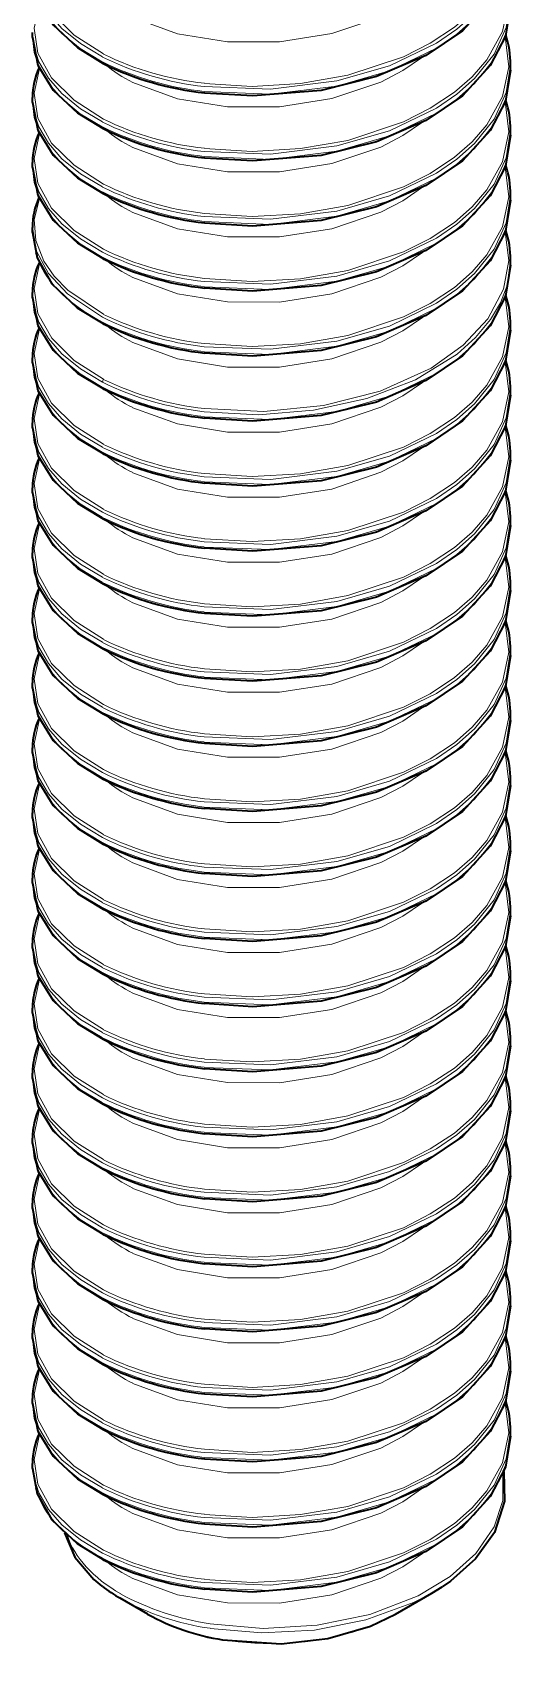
# Model space of a CAD drawing. Extents: x 327 to 941, y 153 to 765.
# Drawn here: x 815.49 to 818.49, y 721.54 to 731.71 of the extents above; entities that cross this region are included whole.
import ezdxf

# ---------------------------------------------------------------- set-up
doc = ezdxf.new("R2010")
doc.units = 0

msp = doc.modelspace()

# ---------------------------------------------------------------- linework, layer by layer
at = {"color": 7, "lineweight": 35, "ltscale": 0.000802612}
for p, q in [((815.493, 731.68), (815.493, 731.713)), ((818.493, 731.476), (818.493, 731.508)), ((818.493, 731.068), (818.493, 731.1)), ((815.493, 730.864), (815.493, 730.896)), ((815.493, 730.456), (815.493, 730.488)), ((818.493, 730.252), (818.493, 730.284)), ((818.493, 729.843), (818.493, 729.875)), ((818.493, 729.435), (818.493, 729.467)), ((815.493, 729.231), (815.493, 729.263)), ((815.493, 728.823), (815.493, 728.855)), ((818.493, 728.619), (818.493, 728.651)), ((818.493, 728.21), (818.493, 728.242)), ((815.493, 727.598), (815.493, 727.63)), ((815.493, 727.19), (815.493, 727.222)), ((818.493, 726.986), (818.493, 727.018)), ((818.493, 726.577), (818.493, 726.609)), ((815.493, 725.965), (815.493, 725.997)), ((815.493, 725.557), (815.493, 725.589)), ((818.493, 725.353), (818.493, 725.385)), ((818.493, 724.944), (818.493, 724.976)), ((815.493, 724.74), (815.493, 724.772)), ((815.493, 724.332), (815.493, 724.364)), ((815.493, 723.924), (815.493, 723.956)), ((818.493, 723.72), (818.493, 723.752)), ((818.493, 723.311), (818.493, 723.343)), ((815.493, 723.107), (815.493, 723.139)), ((815.493, 722.699), (815.493, 722.731))]:
    msp.add_line(p, q, dxfattribs=at)
at = {"color": 7, "lineweight": 35, "ltscale": 0.000804138}
for p, q in [((815.493, 731.272), (815.493, 731.304)), ((818.493, 730.66), (818.493, 730.692)), ((815.493, 730.047), (815.493, 730.08)), ((815.493, 729.639), (815.493, 729.671)), ((818.493, 729.027), (818.493, 729.059)), ((815.493, 728.414), (815.493, 728.447)), ((815.493, 728.006), (815.493, 728.038)), ((818.493, 727.802), (818.493, 727.834)), ((818.493, 727.394), (818.493, 727.426)), ((815.493, 726.781), (815.493, 726.814)), ((815.493, 726.373), (815.493, 726.405)), ((818.493, 726.169), (818.493, 726.201)), ((818.493, 725.761), (818.493, 725.793)), ((815.493, 725.148), (815.493, 725.181)), ((818.493, 724.536), (818.493, 724.568)), ((818.493, 724.128), (818.493, 724.16)), ((815.493, 723.515), (815.493, 723.548)), ((818.493, 722.903), (818.493, 722.935))]:
    msp.add_line(p, q, dxfattribs=at)
at = {"color": 7, "lineweight": 35, "ltscale": 0.004958}
msp.add_line((816.216, 721.786), (816.044, 721.885), dxfattribs=at)
at = {"color": 7, "lineweight": 35, "ltscale": 0.006595}
msp.add_line((817.77, 721.786), (817.998, 721.918), dxfattribs=at)
at = {"color": 7, "lineweight": 35, "ltscale": 0.001938}
msp.add_line((817.998, 721.918), (818.064, 721.958), dxfattribs=at)
at = {"color": 7, "lineweight": 13}
for points in [[(818.459, 732.503), (818.482, 732.314), (818.443, 732.126), (818.344, 731.949), (818.252, 731.842), (818.14, 731.745), (817.989, 731.645), (817.82, 731.56), (817.472, 731.444), (817.175, 731.391), (816.872, 731.374), (816.572, 731.393)], [(815.939, 731.578), (815.754, 731.695), (815.613, 731.835), (815.527, 731.991), (815.503, 732.147), (815.536, 732.303)], [(818.493, 732.325), (818.466, 732.151), (818.389, 731.985), (818.266, 731.832), (818.156, 731.734), (818.028, 731.646), (817.733, 731.503), (817.402, 731.408), (816.987, 731.357), (816.57, 731.373)], [(818.493, 732.293), (818.466, 732.119), (818.389, 731.953), (818.266, 731.799), (818.156, 731.701), (818.028, 731.614), (817.733, 731.471), (817.402, 731.376), (816.987, 731.324), (816.57, 731.341)], [(815.933, 731.559), (815.794, 731.642), (815.677, 731.737), (815.593, 731.833), (815.533, 731.936), (815.503, 732.028), (815.493, 732.121)], [(815.931, 731.528), (815.793, 731.611), (815.677, 731.706), (815.593, 731.802), (815.533, 731.905), (815.503, 731.996), (815.493, 732.089)], [(818.459, 732.095), (818.482, 731.906), (818.443, 731.718), (818.344, 731.54), (818.252, 731.434), (818.14, 731.337), (817.989, 731.237), (817.82, 731.152), (817.472, 731.035), (817.175, 730.983), (816.872, 730.966), (816.572, 730.985)], [(816.123, 731.807), (816.403, 731.704), (816.717, 731.654), (817.043, 731.653), (817.372, 731.705), (817.678, 731.809), (817.817, 731.881), (817.941, 731.965)], [(815.939, 731.169), (815.754, 731.287), (815.613, 731.427), (815.527, 731.583), (815.503, 731.739), (815.536, 731.894)], [(818.493, 731.917), (818.466, 731.743), (818.389, 731.576), (818.266, 731.423), (818.156, 731.325), (818.028, 731.237), (817.733, 731.095), (817.402, 731), (816.987, 730.948), (816.57, 730.965)], [(818.493, 731.885), (818.466, 731.711), (818.389, 731.544), (818.266, 731.391), (818.156, 731.293), (818.028, 731.205), (817.733, 731.063), (817.402, 730.967), (816.987, 730.916), (816.57, 730.933)], [(815.933, 731.151), (815.794, 731.234), (815.677, 731.329), (815.593, 731.425), (815.533, 731.528), (815.503, 731.619), (815.493, 731.713)], [(815.931, 731.119), (815.793, 731.202), (815.677, 731.297), (815.593, 731.393), (815.533, 731.496), (815.503, 731.587), (815.493, 731.68)], [(818.459, 731.686), (818.482, 731.497), (818.443, 731.31), (818.344, 731.132), (818.252, 731.026), (818.14, 730.929), (817.989, 730.828), (817.82, 730.743), (817.472, 730.627), (817.175, 730.575), (816.872, 730.558), (816.572, 730.577)], [(816.123, 731.399), (816.403, 731.296), (816.717, 731.245), (817.043, 731.245), (817.372, 731.297), (817.678, 731.401), (817.817, 731.473), (817.941, 731.557)], [(815.939, 730.761), (815.754, 730.879), (815.613, 731.018), (815.527, 731.174), (815.503, 731.331), (815.536, 731.486)], [(818.493, 731.508), (818.466, 731.335), (818.389, 731.168), (818.266, 731.015), (818.156, 730.917), (818.028, 730.829), (817.733, 730.687), (817.402, 730.591), (816.987, 730.54), (816.57, 730.557)], [(818.493, 731.476), (818.466, 731.303), (818.389, 731.136), (818.266, 730.983), (818.156, 730.885), (818.028, 730.797), (817.733, 730.655), (817.402, 730.559), (816.987, 730.508), (816.57, 730.525)], [(815.933, 730.743), (815.794, 730.825), (815.677, 730.92), (815.593, 731.017), (815.533, 731.12), (815.503, 731.211), (815.493, 731.304)], [(815.931, 730.711), (815.793, 730.794), (815.677, 730.889), (815.593, 730.985), (815.533, 731.088), (815.503, 731.179), (815.493, 731.272)], [(818.459, 731.278), (818.482, 731.089), (818.443, 730.901), (818.344, 730.724), (818.252, 730.618), (818.14, 730.52), (817.989, 730.42), (817.82, 730.335), (817.472, 730.219), (817.175, 730.167), (816.872, 730.15), (816.572, 730.168)], [(816.123, 730.99), (816.403, 730.888), (816.717, 730.837), (817.043, 730.837), (817.372, 730.889), (817.678, 730.993), (817.817, 731.065), (817.941, 731.149)], [(815.939, 730.353), (815.754, 730.47), (815.613, 730.61), (815.527, 730.766), (815.503, 730.922), (815.536, 731.078)], [(818.493, 731.1), (818.466, 730.926), (818.389, 730.76), (818.266, 730.607), (818.156, 730.509), (818.028, 730.421), (817.733, 730.278), (817.402, 730.183), (816.987, 730.132), (816.57, 730.149)], [(818.493, 731.068), (818.466, 730.894), (818.389, 730.728), (818.266, 730.575), (818.156, 730.477), (818.028, 730.389), (817.733, 730.246), (817.402, 730.151), (816.987, 730.1), (816.57, 730.116)], [(815.933, 730.334), (815.794, 730.417), (815.677, 730.512), (815.593, 730.608), (815.533, 730.712), (815.503, 730.803), (815.493, 730.896)], [(815.931, 730.303), (815.793, 730.386), (815.677, 730.481), (815.593, 730.577), (815.533, 730.68), (815.503, 730.771), (815.493, 730.864)], [(818.459, 730.87), (818.482, 730.681), (818.443, 730.493), (818.344, 730.316), (818.252, 730.209), (818.14, 730.112), (817.989, 730.012), (817.82, 729.927), (817.472, 729.811), (817.175, 729.758), (816.872, 729.741), (816.572, 729.76)], [(816.123, 730.582), (816.403, 730.48), (816.717, 730.429), (817.043, 730.429), (817.372, 730.48), (817.678, 730.585), (817.817, 730.656), (817.941, 730.741)], [(815.536, 730.67), (815.504, 730.538), (815.514, 730.406), (815.564, 730.277), (815.629, 730.183), (815.715, 730.095), (815.939, 729.945)], [(818.493, 730.692), (818.466, 730.518), (818.389, 730.352), (818.266, 730.199), (818.156, 730.101), (818.028, 730.013), (817.733, 729.87), (817.402, 729.775), (816.987, 729.724), (816.57, 729.74)], [(818.493, 730.66), (818.466, 730.486), (818.389, 730.32), (818.266, 730.166), (818.156, 730.068), (818.028, 729.981), (817.733, 729.838), (817.402, 729.743), (816.987, 729.691), (816.57, 729.708)], [(815.493, 730.488), (815.518, 730.34), (815.594, 730.199), (815.713, 730.072), (815.933, 729.926)], [(816.572, 729.352), (816.944, 729.334), (817.318, 729.371), (817.675, 729.462), (817.994, 729.606), (818.195, 729.749), (818.35, 729.916), (818.449, 730.102), (818.482, 730.281), (818.459, 730.462)], [(816.123, 730.174), (816.403, 730.072), (816.717, 730.021), (817.043, 730.02), (817.372, 730.072), (817.678, 730.176), (817.817, 730.248), (817.941, 730.332)], [(815.939, 729.536), (815.754, 729.654), (815.614, 729.793), (815.527, 729.949), (815.503, 730.105), (815.536, 730.261)], [(816.57, 729.332), (816.912, 729.313), (817.257, 729.341), (817.59, 729.414), (817.896, 729.532), (818.158, 729.694), (818.273, 729.797), (818.367, 729.91), (818.429, 730.015), (818.471, 730.125), (818.493, 730.284)], [(818.493, 730.252), (818.466, 730.078), (818.389, 729.911), (818.266, 729.758), (818.156, 729.66), (818.028, 729.572), (817.733, 729.43), (817.402, 729.334), (816.987, 729.283), (816.57, 729.3)], [(815.933, 729.518), (815.794, 729.601), (815.677, 729.696), (815.593, 729.792), (815.533, 729.895), (815.503, 729.986), (815.493, 730.08)], [(815.931, 729.486), (815.793, 729.569), (815.677, 729.664), (815.593, 729.76), (815.533, 729.863), (815.503, 729.954), (815.493, 730.047)], [(818.459, 730.053), (818.482, 729.864), (818.443, 729.677), (818.344, 729.499), (818.252, 729.393), (818.14, 729.296), (817.989, 729.195), (817.82, 729.11), (817.472, 728.994), (817.175, 728.942), (816.872, 728.925), (816.572, 728.944)], [(816.123, 729.766), (816.403, 729.663), (816.717, 729.612), (817.043, 729.612), (817.372, 729.664), (817.678, 729.768), (817.817, 729.84), (817.941, 729.924)], [(815.939, 729.128), (815.754, 729.246), (815.613, 729.385), (815.527, 729.542), (815.503, 729.698), (815.536, 729.853)], [(818.493, 729.875), (818.466, 729.702), (818.389, 729.535), (818.266, 729.382), (818.156, 729.284), (818.028, 729.196), (817.733, 729.054), (817.402, 728.958), (816.987, 728.907), (816.57, 728.924)], [(818.493, 729.843), (818.466, 729.67), (818.389, 729.503), (818.266, 729.35), (818.156, 729.252), (818.028, 729.164), (817.733, 729.022), (817.402, 728.926), (816.987, 728.875), (816.57, 728.892)], [(815.933, 729.11), (815.794, 729.192), (815.677, 729.287), (815.593, 729.384), (815.533, 729.487), (815.503, 729.578), (815.493, 729.671)], [(815.931, 729.078), (815.793, 729.161), (815.677, 729.256), (815.593, 729.352), (815.533, 729.455), (815.503, 729.546), (815.493, 729.639)], [(818.459, 729.645), (818.482, 729.456), (818.443, 729.268), (818.344, 729.091), (818.252, 728.985), (818.14, 728.887), (817.989, 728.787), (817.82, 728.702), (817.472, 728.586), (817.175, 728.534), (816.872, 728.517), (816.572, 728.535)], [(816.123, 729.357), (816.403, 729.255), (816.717, 729.204), (817.043, 729.204), (817.372, 729.256), (817.678, 729.36), (817.817, 729.432), (817.941, 729.516)], [(815.939, 728.72), (815.754, 728.837), (815.613, 728.977), (815.527, 729.133), (815.503, 729.289), (815.536, 729.445)], [(818.493, 729.467), (818.466, 729.293), (818.389, 729.127), (818.266, 728.974), (818.156, 728.876), (818.028, 728.788), (817.733, 728.646), (817.402, 728.55), (816.987, 728.499), (816.57, 728.516)], [(818.493, 729.435), (818.466, 729.261), (818.389, 729.095), (818.266, 728.942), (818.156, 728.844), (818.028, 728.756), (817.733, 728.613), (817.402, 728.518), (816.987, 728.467), (816.57, 728.483)], [(815.933, 728.701), (815.794, 728.784), (815.677, 728.879), (815.593, 728.975), (815.533, 729.079), (815.503, 729.17), (815.493, 729.263)], [(815.931, 728.67), (815.793, 728.753), (815.677, 728.848), (815.593, 728.944), (815.533, 729.047), (815.503, 729.138), (815.493, 729.231)], [(818.459, 729.237), (818.482, 729.048), (818.443, 728.86), (818.344, 728.683), (818.252, 728.576), (818.14, 728.479), (817.989, 728.379), (817.82, 728.294), (817.472, 728.178), (817.175, 728.125), (816.872, 728.108), (816.572, 728.127)], [(816.123, 728.949), (816.403, 728.847), (816.717, 728.796), (817.043, 728.796), (817.372, 728.847), (817.678, 728.952), (817.817, 729.023), (817.941, 729.108)], [(815.939, 728.312), (815.754, 728.429), (815.613, 728.569), (815.527, 728.725), (815.503, 728.881), (815.536, 729.037)], [(818.493, 729.059), (818.466, 728.885), (818.389, 728.719), (818.266, 728.566), (818.156, 728.468), (818.028, 728.38), (817.733, 728.237), (817.402, 728.142), (816.987, 728.091), (816.57, 728.107)], [(818.493, 729.027), (818.466, 728.853), (818.389, 728.687), (818.266, 728.533), (818.156, 728.435), (818.028, 728.348), (817.733, 728.205), (817.402, 728.11), (816.987, 728.058), (816.57, 728.075)], [(815.933, 728.293), (815.794, 728.376), (815.677, 728.471), (815.593, 728.567), (815.533, 728.67), (815.503, 728.762), (815.493, 728.855)], [(815.931, 728.262), (815.793, 728.345), (815.677, 728.44), (815.593, 728.536), (815.533, 728.639), (815.503, 728.73), (815.493, 728.823)], [(818.459, 728.829), (818.482, 728.64), (818.443, 728.452), (818.344, 728.275), (818.252, 728.168), (818.14, 728.071), (817.989, 727.971), (817.82, 727.886), (817.472, 727.769), (817.175, 727.717), (816.872, 727.7), (816.572, 727.719)], [(816.123, 728.541), (816.403, 728.439), (816.717, 728.388), (817.043, 728.387), (817.372, 728.439), (817.678, 728.543), (817.817, 728.615), (817.941, 728.699)], [(815.939, 727.904), (815.754, 728.021), (815.613, 728.161), (815.527, 728.317), (815.503, 728.473), (815.536, 728.628)], [(818.493, 728.651), (818.466, 728.477), (818.389, 728.31), (818.266, 728.157), (818.156, 728.059), (818.028, 727.971), (817.733, 727.829), (817.402, 727.734), (816.987, 727.682), (816.57, 727.699)], [(818.493, 728.619), (818.466, 728.445), (818.389, 728.278), (818.266, 728.125), (818.156, 728.027), (818.028, 727.939), (817.733, 727.797), (817.402, 727.701), (816.987, 727.65), (816.57, 727.667)], [(815.933, 727.885), (815.794, 727.968), (815.677, 728.063), (815.593, 728.159), (815.533, 728.262), (815.503, 728.353), (815.493, 728.447)], [(815.931, 727.853), (815.793, 727.936), (815.677, 728.031), (815.593, 728.127), (815.533, 728.23), (815.503, 728.321), (815.493, 728.414)], [(818.459, 728.42), (818.482, 728.231), (818.443, 728.044), (818.344, 727.866), (818.252, 727.76), (818.14, 727.663), (817.989, 727.562), (817.82, 727.477), (817.472, 727.361), (817.175, 727.309), (816.872, 727.292), (816.572, 727.311)], [(816.123, 728.133), (816.403, 728.03), (816.717, 727.979), (817.043, 727.979), (817.372, 728.031), (817.678, 728.135), (817.817, 728.207), (817.941, 728.291)], [(815.939, 727.495), (815.754, 727.613), (815.613, 727.752), (815.527, 727.909), (815.503, 728.065), (815.536, 728.22)], [(818.493, 728.242), (818.466, 728.069), (818.389, 727.902), (818.266, 727.749), (818.156, 727.651), (818.028, 727.563), (817.733, 727.421), (817.402, 727.325), (816.987, 727.274), (816.57, 727.291)], [(818.493, 728.21), (818.466, 728.037), (818.389, 727.87), (818.266, 727.717), (818.156, 727.619), (818.028, 727.531), (817.733, 727.389), (817.402, 727.293), (816.987, 727.242), (816.57, 727.259)], [(815.933, 727.477), (815.794, 727.559), (815.677, 727.654), (815.593, 727.751), (815.533, 727.854), (815.503, 727.945), (815.493, 728.038)], [(815.931, 727.445), (815.793, 727.528), (815.677, 727.623), (815.593, 727.719), (815.533, 727.822), (815.503, 727.913), (815.493, 728.006)], [(818.459, 728.012), (818.482, 727.823), (818.443, 727.635), (818.344, 727.458), (818.252, 727.352), (818.14, 727.254), (817.989, 727.154), (817.82, 727.069), (817.472, 726.953), (817.175, 726.901), (816.872, 726.884), (816.572, 726.902)], [(816.123, 727.724), (816.403, 727.622), (816.717, 727.571), (817.043, 727.571), (817.372, 727.623), (817.678, 727.727), (817.817, 727.799), (817.941, 727.883)], [(815.939, 727.087), (815.754, 727.204), (815.613, 727.344), (815.527, 727.5), (815.503, 727.656), (815.536, 727.812)], [(818.493, 727.834), (818.466, 727.66), (818.389, 727.494), (818.266, 727.341), (818.156, 727.243), (818.028, 727.155), (817.733, 727.013), (817.402, 726.917), (816.987, 726.866), (816.57, 726.883)], [(818.493, 727.802), (818.466, 727.628), (818.389, 727.462), (818.266, 727.309), (818.156, 727.211), (818.028, 727.123), (817.733, 726.98), (817.402, 726.885), (816.987, 726.834), (816.57, 726.85)], [(815.933, 727.068), (815.794, 727.151), (815.677, 727.246), (815.593, 727.342), (815.533, 727.446), (815.503, 727.537), (815.493, 727.63)], [(815.931, 727.037), (815.793, 727.12), (815.677, 727.215), (815.593, 727.311), (815.533, 727.414), (815.503, 727.505), (815.493, 727.598)], [(818.459, 727.604), (818.482, 727.415), (818.443, 727.227), (818.344, 727.05), (818.252, 726.943), (818.14, 726.846), (817.989, 726.746), (817.82, 726.661), (817.472, 726.545), (817.175, 726.492), (816.872, 726.475), (816.572, 726.494)], [(816.123, 727.316), (816.403, 727.214), (816.717, 727.163), (817.043, 727.163), (817.372, 727.214), (817.678, 727.319), (817.817, 727.39), (817.941, 727.475)], [(815.939, 726.679), (815.754, 726.796), (815.613, 726.936), (815.527, 727.092), (815.503, 727.248), (815.536, 727.404)], [(818.493, 727.426), (818.466, 727.252), (818.389, 727.086), (818.266, 726.933), (818.156, 726.835), (818.028, 726.747), (817.733, 726.604), (817.402, 726.509), (816.987, 726.458), (816.57, 726.474)], [(818.493, 727.394), (818.466, 727.22), (818.389, 727.054), (818.266, 726.9), (818.156, 726.802), (818.028, 726.715), (817.733, 726.572), (817.402, 726.477), (816.987, 726.425), (816.57, 726.442)], [(815.933, 726.66), (815.794, 726.743), (815.677, 726.838), (815.593, 726.934), (815.533, 727.037), (815.503, 727.129), (815.493, 727.222)], [(815.931, 726.629), (815.793, 726.712), (815.677, 726.807), (815.593, 726.903), (815.533, 727.006), (815.503, 727.097), (815.493, 727.19)], [(818.459, 727.196), (818.482, 727.007), (818.443, 726.819), (818.344, 726.641), (818.252, 726.535), (818.14, 726.438), (817.989, 726.338), (817.82, 726.253), (817.472, 726.136), (817.175, 726.084), (816.872, 726.067), (816.572, 726.086)], [(816.123, 726.908), (816.403, 726.806), (816.717, 726.755), (817.043, 726.754), (817.372, 726.806), (817.678, 726.91), (817.817, 726.982), (817.941, 727.066)], [(815.939, 726.271), (815.754, 726.388), (815.613, 726.528), (815.527, 726.684), (815.503, 726.84), (815.536, 726.995)], [(818.493, 727.018), (818.466, 726.844), (818.389, 726.677), (818.266, 726.524), (818.156, 726.426), (818.028, 726.338), (817.733, 726.196), (817.402, 726.101), (816.987, 726.049), (816.57, 726.066)], [(818.493, 726.986), (818.466, 726.812), (818.389, 726.645), (818.266, 726.492), (818.156, 726.394), (818.028, 726.306), (817.733, 726.164), (817.402, 726.068), (816.987, 726.017), (816.57, 726.034)], [(815.933, 726.252), (815.794, 726.335), (815.677, 726.43), (815.593, 726.526), (815.533, 726.629), (815.503, 726.72), (815.493, 726.814)], [(815.931, 726.22), (815.793, 726.303), (815.677, 726.398), (815.593, 726.494), (815.533, 726.597), (815.503, 726.688), (815.493, 726.781)], [(818.459, 726.787), (818.482, 726.598), (818.443, 726.411), (818.344, 726.233), (818.252, 726.127), (818.14, 726.03), (817.989, 725.93), (817.82, 725.844), (817.472, 725.728), (817.175, 725.676), (816.872, 725.659), (816.572, 725.678)], [(816.123, 726.5), (816.403, 726.397), (816.717, 726.346), (817.043, 726.346), (817.372, 726.398), (817.678, 726.502), (817.817, 726.574), (817.941, 726.658)], [(815.939, 725.862), (815.754, 725.98), (815.613, 726.119), (815.527, 726.276), (815.503, 726.432), (815.536, 726.587)], [(818.493, 726.609), (818.466, 726.436), (818.389, 726.269), (818.266, 726.116), (818.156, 726.018), (818.028, 725.93), (817.733, 725.788), (817.402, 725.692), (816.987, 725.641), (816.57, 725.658)], [(818.493, 726.577), (818.466, 726.404), (818.389, 726.237), (818.266, 726.084), (818.156, 725.986), (818.028, 725.898), (817.733, 725.756), (817.402, 725.66), (816.987, 725.609), (816.57, 725.626)], [(815.933, 725.844), (815.794, 725.926), (815.677, 726.021), (815.593, 726.118), (815.533, 726.221), (815.503, 726.312), (815.493, 726.405)], [(815.931, 725.812), (815.793, 725.895), (815.677, 725.99), (815.593, 726.086), (815.533, 726.189), (815.503, 726.28), (815.493, 726.373)], [(818.459, 726.379), (818.482, 726.19), (818.443, 726.002), (818.344, 725.825), (818.252, 725.719), (818.14, 725.621), (817.989, 725.521), (817.82, 725.436), (817.472, 725.32), (817.175, 725.268), (816.872, 725.251), (816.572, 725.269)], [(816.123, 726.091), (816.403, 725.989), (816.717, 725.938), (817.043, 725.938), (817.372, 725.99), (817.678, 726.094), (817.817, 726.166), (817.941, 726.25)], [(815.939, 725.454), (815.754, 725.571), (815.613, 725.711), (815.527, 725.867), (815.503, 726.023), (815.536, 726.179)], [(818.493, 726.201), (818.466, 726.027), (818.389, 725.861), (818.266, 725.708), (818.156, 725.61), (818.028, 725.522), (817.733, 725.38), (817.402, 725.284), (816.987, 725.233), (816.57, 725.25)], [(818.493, 726.169), (818.466, 725.995), (818.389, 725.829), (818.266, 725.676), (818.156, 725.578), (818.028, 725.49), (817.733, 725.347), (817.402, 725.252), (816.987, 725.201), (816.57, 725.217)], [(815.933, 725.435), (815.794, 725.518), (815.677, 725.613), (815.593, 725.709), (815.533, 725.813), (815.503, 725.904), (815.493, 725.997)], [(815.931, 725.404), (815.793, 725.487), (815.677, 725.582), (815.593, 725.678), (815.533, 725.781), (815.503, 725.872), (815.493, 725.965)], [(818.459, 725.971), (818.482, 725.782), (818.443, 725.594), (818.344, 725.417), (818.252, 725.31), (818.14, 725.213), (817.989, 725.113), (817.82, 725.028), (817.472, 724.912), (817.175, 724.859), (816.872, 724.842), (816.572, 724.861)], [(815.939, 725.046), (815.754, 725.163), (815.613, 725.303), (815.527, 725.459), (815.503, 725.615), (815.536, 725.771)], [(816.123, 725.683), (816.403, 725.581), (816.717, 725.53), (817.043, 725.53), (817.372, 725.581), (817.678, 725.686), (817.817, 725.757), (817.941, 725.842)], [(818.493, 725.793), (818.466, 725.619), (818.389, 725.453), (818.266, 725.3), (818.156, 725.202), (818.028, 725.114), (817.733, 724.971), (817.402, 724.876), (816.987, 724.825), (816.57, 724.841)], [(818.493, 725.761), (818.466, 725.587), (818.389, 725.421), (818.266, 725.267), (818.156, 725.169), (818.028, 725.082), (817.733, 724.939), (817.402, 724.844), (816.987, 724.792), (816.57, 724.809)], [(815.933, 725.027), (815.794, 725.11), (815.677, 725.205), (815.593, 725.301), (815.533, 725.404), (815.503, 725.496), (815.493, 725.589)], [(815.931, 724.996), (815.793, 725.079), (815.677, 725.174), (815.593, 725.27), (815.533, 725.373), (815.503, 725.464), (815.493, 725.557)], [(818.459, 725.563), (818.482, 725.374), (818.443, 725.186), (818.344, 725.009), (818.252, 724.902), (818.14, 724.805), (817.989, 724.705), (817.82, 724.62), (817.472, 724.504), (817.175, 724.451), (816.872, 724.434), (816.572, 724.453)], [(815.939, 724.638), (815.754, 724.755), (815.613, 724.895), (815.527, 725.051), (815.503, 725.207), (815.536, 725.362)], [(816.123, 725.275), (816.403, 725.173), (816.717, 725.122), (817.043, 725.121), (817.372, 725.173), (817.678, 725.277), (817.817, 725.349), (817.941, 725.433)], [(818.493, 725.385), (818.466, 725.211), (818.389, 725.044), (818.266, 724.891), (818.156, 724.793), (818.028, 724.705), (817.733, 724.563), (817.402, 724.468), (816.987, 724.416), (816.57, 724.433)], [(818.493, 725.353), (818.466, 725.179), (818.389, 725.012), (818.266, 724.859), (818.156, 724.761), (818.028, 724.673), (817.733, 724.531), (817.402, 724.435), (816.987, 724.384), (816.57, 724.401)], [(815.933, 724.619), (815.794, 724.702), (815.677, 724.797), (815.593, 724.893), (815.533, 724.996), (815.503, 725.087), (815.493, 725.181)], [(815.931, 724.587), (815.793, 724.67), (815.677, 724.765), (815.593, 724.861), (815.533, 724.964), (815.503, 725.055), (815.493, 725.148)], [(818.459, 725.154), (818.482, 724.965), (818.443, 724.778), (818.344, 724.6), (818.252, 724.494), (818.14, 724.397), (817.989, 724.297), (817.82, 724.211), (817.472, 724.095), (817.175, 724.043), (816.872, 724.026), (816.572, 724.045)], [(815.939, 724.229), (815.754, 724.347), (815.613, 724.486), (815.527, 724.643), (815.503, 724.799), (815.536, 724.954)], [(816.123, 724.867), (816.403, 724.764), (816.717, 724.713), (817.043, 724.713), (817.372, 724.765), (817.678, 724.869), (817.817, 724.941), (817.941, 725.025)], [(818.493, 724.976), (818.466, 724.803), (818.389, 724.636), (818.266, 724.483), (818.156, 724.385), (818.028, 724.297), (817.733, 724.155), (817.402, 724.059), (816.987, 724.008), (816.57, 724.025)], [(818.493, 724.944), (818.466, 724.771), (818.389, 724.604), (818.266, 724.451), (818.156, 724.353), (818.028, 724.265), (817.733, 724.123), (817.402, 724.027), (816.987, 723.976), (816.57, 723.993)], [(815.933, 724.211), (815.794, 724.293), (815.677, 724.388), (815.593, 724.485), (815.533, 724.588), (815.503, 724.679), (815.493, 724.772)], [(815.931, 724.179), (815.793, 724.262), (815.677, 724.357), (815.593, 724.453), (815.533, 724.556), (815.503, 724.647), (815.493, 724.74)], [(818.459, 724.746), (818.482, 724.557), (818.443, 724.369), (818.344, 724.192), (818.252, 724.086), (818.14, 723.988), (817.989, 723.888), (817.82, 723.803), (817.472, 723.687), (817.175, 723.635), (816.872, 723.618), (816.572, 723.636)], [(815.939, 723.821), (815.754, 723.938), (815.613, 724.078), (815.527, 724.234), (815.503, 724.39), (815.536, 724.546)], [(816.123, 724.458), (816.403, 724.356), (816.717, 724.305), (817.043, 724.305), (817.372, 724.357), (817.678, 724.461), (817.817, 724.533), (817.941, 724.617)], [(818.493, 724.568), (818.466, 724.394), (818.389, 724.228), (818.266, 724.075), (818.156, 723.977), (818.028, 723.889), (817.733, 723.747), (817.402, 723.651), (816.987, 723.6), (816.57, 723.617)], [(818.493, 724.536), (818.466, 724.362), (818.389, 724.196), (818.266, 724.043), (818.156, 723.945), (818.028, 723.857), (817.733, 723.714), (817.402, 723.619), (816.987, 723.568), (816.57, 723.584)], [(815.933, 723.802), (815.794, 723.885), (815.677, 723.98), (815.593, 724.076), (815.533, 724.18), (815.503, 724.271), (815.493, 724.364)], [(815.931, 723.771), (815.793, 723.854), (815.677, 723.949), (815.593, 724.045), (815.533, 724.148), (815.503, 724.239), (815.493, 724.332)], [(818.459, 724.338), (818.482, 724.149), (818.443, 723.961), (818.344, 723.784), (818.252, 723.677), (818.14, 723.58), (817.989, 723.48), (817.82, 723.395), (817.472, 723.279), (817.175, 723.226), (816.872, 723.209), (816.572, 723.228)], [(815.939, 723.413), (815.754, 723.53), (815.613, 723.67), (815.527, 723.826), (815.503, 723.982), (815.536, 724.138)], [(816.123, 724.05), (816.403, 723.948), (816.717, 723.897), (817.043, 723.897), (817.372, 723.948), (817.678, 724.053), (817.817, 724.124), (817.941, 724.209)], [(818.493, 724.16), (818.466, 723.986), (818.389, 723.82), (818.266, 723.667), (818.156, 723.569), (818.028, 723.481), (817.733, 723.338), (817.402, 723.243), (816.987, 723.192), (816.57, 723.208)], [(818.493, 724.128), (818.466, 723.954), (818.389, 723.788), (818.266, 723.634), (818.156, 723.536), (818.028, 723.449), (817.733, 723.306), (817.402, 723.211), (816.987, 723.159), (816.57, 723.176)], [(815.933, 723.394), (815.794, 723.477), (815.677, 723.572), (815.593, 723.668), (815.533, 723.771), (815.503, 723.863), (815.493, 723.956)], [(815.931, 723.363), (815.793, 723.446), (815.677, 723.541), (815.593, 723.637), (815.533, 723.74), (815.503, 723.831), (815.493, 723.924)], [(818.459, 723.93), (818.482, 723.741), (818.443, 723.553), (818.344, 723.376), (818.252, 723.269), (818.14, 723.172), (817.989, 723.072), (817.82, 722.987), (817.472, 722.871), (817.175, 722.818), (816.872, 722.801), (816.572, 722.82)], [(815.939, 723.005), (815.754, 723.122), (815.613, 723.262), (815.527, 723.418), (815.503, 723.574), (815.536, 723.729)], [(816.123, 723.642), (816.403, 723.54), (816.717, 723.489), (817.043, 723.488), (817.372, 723.54), (817.678, 723.644), (817.817, 723.716), (817.941, 723.8)], [(818.493, 723.752), (818.466, 723.578), (818.389, 723.411), (818.266, 723.258), (818.156, 723.16), (818.028, 723.072), (817.733, 722.93), (817.402, 722.835), (816.987, 722.783), (816.57, 722.8)], [(818.493, 723.72), (818.466, 723.546), (818.389, 723.379), (818.266, 723.226), (818.156, 723.128), (818.028, 723.04), (817.733, 722.898), (817.402, 722.802), (816.987, 722.751), (816.57, 722.768)], [(815.933, 722.986), (815.794, 723.069), (815.677, 723.164), (815.593, 723.26), (815.533, 723.363), (815.503, 723.454), (815.493, 723.548)], [(815.931, 722.954), (815.793, 723.037), (815.677, 723.132), (815.593, 723.228), (815.533, 723.331), (815.503, 723.422), (815.493, 723.515)], [(818.459, 723.521), (818.482, 723.332), (818.443, 723.145), (818.344, 722.967), (818.252, 722.861), (818.14, 722.764), (817.989, 722.664), (817.82, 722.578), (817.472, 722.462), (817.175, 722.41), (816.872, 722.393), (816.572, 722.412)], [(815.939, 722.596), (815.754, 722.714), (815.613, 722.853), (815.527, 723.01), (815.503, 723.166), (815.536, 723.321)], [(816.123, 723.234), (816.403, 723.131), (816.717, 723.08), (817.043, 723.08), (817.372, 723.132), (817.678, 723.236), (817.817, 723.308), (817.941, 723.392)], [(818.493, 723.343), (818.466, 723.17), (818.389, 723.003), (818.266, 722.85), (818.156, 722.752), (818.028, 722.664), (817.733, 722.522), (817.402, 722.426), (816.987, 722.375), (816.57, 722.392)], [(818.493, 723.311), (818.466, 723.138), (818.389, 722.971), (818.266, 722.818), (818.156, 722.72), (818.028, 722.632), (817.733, 722.49), (817.402, 722.394), (816.987, 722.343), (816.57, 722.36)], [(815.933, 722.578), (815.794, 722.66), (815.677, 722.755), (815.593, 722.852), (815.533, 722.955), (815.503, 723.046), (815.493, 723.139)], [(815.931, 722.546), (815.793, 722.629), (815.677, 722.724), (815.593, 722.82), (815.533, 722.923), (815.503, 723.014), (815.493, 723.107)], [(818.459, 723.113), (818.482, 722.924), (818.443, 722.736), (818.344, 722.559), (818.252, 722.453), (818.14, 722.355), (817.989, 722.255), (817.82, 722.17), (817.472, 722.054), (817.175, 722.002), (816.872, 721.985), (816.572, 722.003)], [(815.939, 722.188), (815.754, 722.305), (815.613, 722.445), (815.527, 722.601), (815.503, 722.757), (815.536, 722.913)], [(816.123, 722.826), (816.403, 722.723), (816.717, 722.672), (817.043, 722.672), (817.372, 722.724), (817.678, 722.828), (817.817, 722.9), (817.941, 722.984)], [(818.493, 722.935), (818.466, 722.761), (818.389, 722.595), (818.266, 722.442), (818.156, 722.344), (818.028, 722.256), (817.733, 722.114), (817.402, 722.018), (816.987, 721.967), (816.57, 721.984)], [(818.493, 722.903), (818.466, 722.729), (818.389, 722.563), (818.266, 722.41), (818.156, 722.312), (818.028, 722.224), (817.733, 722.081), (817.402, 721.986), (816.987, 721.935), (816.57, 721.951)], [(815.933, 722.169), (815.794, 722.252), (815.677, 722.347), (815.593, 722.443), (815.533, 722.547), (815.503, 722.638), (815.493, 722.731)], [(816.608, 721.724), (816.94, 721.696), (817.28, 721.716), (817.61, 721.784), (817.912, 721.901), (818.113, 722.021), (818.275, 722.167), (818.39, 722.333), (818.444, 722.498), (818.445, 722.668)], [(816.123, 722.417), (816.403, 722.315), (816.717, 722.264), (817.043, 722.264), (817.372, 722.315), (817.678, 722.42), (817.817, 722.491), (817.941, 722.576)], [(816.123, 722.009), (816.403, 721.907), (816.717, 721.856), (817.043, 721.855), (817.372, 721.907), (817.678, 722.011), (817.817, 722.083), (817.941, 722.167)], [(816.607, 721.696), (816.931, 721.668), (817.262, 721.685), (817.585, 721.749), (817.883, 721.858), (817.998, 721.918)]]:
    msp.add_lwpolyline(points, dxfattribs=at)
at = {"color": 7, "lineweight": 35}
for points in [[(818.493, 732.293), (818.46, 732.099), (818.365, 731.913), (818.19, 731.723), (817.961, 731.568), (817.652, 731.435), (817.304, 731.349), (816.876, 731.314), (816.573, 731.332)], [(815.493, 732.089), (815.527, 731.916), (815.622, 731.76), (815.776, 731.617), (815.936, 731.518)], [(818.493, 731.885), (818.46, 731.69), (818.365, 731.504), (818.19, 731.315), (817.961, 731.16), (817.652, 731.026), (817.304, 730.941), (816.876, 730.906), (816.573, 730.924)], [(815.493, 731.68), (815.527, 731.507), (815.622, 731.351), (815.776, 731.208), (815.936, 731.11)], [(818.493, 731.476), (818.46, 731.282), (818.365, 731.096), (818.19, 730.907), (817.961, 730.752), (817.652, 730.618), (817.304, 730.532), (816.876, 730.497), (816.573, 730.516)], [(815.493, 731.272), (815.527, 731.099), (815.622, 730.943), (815.776, 730.8), (815.936, 730.702)], [(818.493, 731.068), (818.46, 730.874), (818.365, 730.688), (818.19, 730.498), (817.961, 730.343), (817.652, 730.21), (817.304, 730.124), (816.876, 730.089), (816.573, 730.108)], [(815.493, 730.864), (815.527, 730.691), (815.622, 730.535), (815.776, 730.392), (815.936, 730.293)], [(818.493, 730.66), (818.46, 730.466), (818.365, 730.28), (818.19, 730.09), (817.961, 729.935), (817.652, 729.802), (817.304, 729.716), (816.876, 729.681), (816.573, 729.699)], [(815.493, 730.456), (815.522, 730.297), (815.615, 730.135), (815.774, 729.985), (815.936, 729.885)], [(818.493, 730.252), (818.46, 730.057), (818.365, 729.871), (818.19, 729.682), (817.961, 729.527), (817.652, 729.393), (817.304, 729.308), (816.876, 729.273), (816.573, 729.291)], [(815.493, 730.047), (815.527, 729.874), (815.622, 729.718), (815.776, 729.575), (815.936, 729.477)], [(818.493, 729.843), (818.46, 729.649), (818.365, 729.463), (818.19, 729.274), (817.961, 729.119), (817.652, 728.985), (817.304, 728.899), (816.876, 728.864), (816.573, 728.883)], [(815.493, 729.639), (815.527, 729.466), (815.622, 729.31), (815.776, 729.167), (815.936, 729.069)], [(818.493, 729.435), (818.46, 729.241), (818.365, 729.055), (818.19, 728.865), (817.961, 728.71), (817.652, 728.577), (817.304, 728.491), (816.876, 728.456), (816.573, 728.475)], [(815.493, 729.231), (815.527, 729.058), (815.622, 728.902), (815.776, 728.759), (815.936, 728.66)], [(818.493, 729.027), (818.46, 728.833), (818.365, 728.647), (818.19, 728.457), (817.961, 728.302), (817.652, 728.169), (817.304, 728.083), (816.876, 728.048), (816.573, 728.066)], [(815.493, 728.823), (815.527, 728.65), (815.622, 728.494), (815.776, 728.351), (815.936, 728.252)], [(818.493, 728.619), (818.46, 728.424), (818.365, 728.238), (818.19, 728.049), (817.961, 727.894), (817.652, 727.76), (817.304, 727.675), (816.876, 727.64), (816.573, 727.658)], [(815.493, 728.414), (815.527, 728.241), (815.622, 728.085), (815.776, 727.942), (815.936, 727.844)], [(818.493, 728.21), (818.46, 728.016), (818.365, 727.83), (818.19, 727.641), (817.961, 727.486), (817.652, 727.352), (817.304, 727.266), (816.876, 727.231), (816.573, 727.25)], [(815.493, 728.006), (815.527, 727.833), (815.622, 727.677), (815.776, 727.534), (815.936, 727.436)], [(818.493, 727.802), (818.46, 727.608), (818.365, 727.422), (818.19, 727.232), (817.961, 727.077), (817.652, 726.944), (817.304, 726.858), (816.876, 726.823), (816.573, 726.842)], [(815.493, 727.598), (815.527, 727.425), (815.622, 727.269), (815.776, 727.126), (815.936, 727.027)], [(818.493, 727.394), (818.46, 727.2), (818.365, 727.014), (818.19, 726.824), (817.961, 726.669), (817.652, 726.536), (817.304, 726.45), (816.876, 726.415), (816.573, 726.433)], [(815.493, 727.19), (815.527, 727.017), (815.622, 726.861), (815.776, 726.718), (815.936, 726.619)], [(818.493, 726.986), (818.46, 726.791), (818.365, 726.605), (818.19, 726.416), (817.961, 726.261), (817.652, 726.128), (817.304, 726.042), (816.876, 726.007), (816.573, 726.025)], [(815.493, 726.781), (815.527, 726.608), (815.622, 726.452), (815.776, 726.309), (815.936, 726.211)], [(818.493, 726.577), (818.46, 726.383), (818.365, 726.197), (818.19, 726.008), (817.961, 725.853), (817.652, 725.719), (817.304, 725.633), (816.876, 725.598), (816.573, 725.617)], [(815.493, 726.373), (815.527, 726.2), (815.622, 726.044), (815.776, 725.901), (815.936, 725.803)], [(818.493, 726.169), (818.46, 725.975), (818.365, 725.789), (818.19, 725.599), (817.961, 725.444), (817.652, 725.311), (817.304, 725.225), (816.876, 725.19), (816.573, 725.209)], [(815.493, 725.965), (815.527, 725.792), (815.622, 725.636), (815.776, 725.493), (815.936, 725.394)], [(818.493, 725.761), (818.46, 725.567), (818.365, 725.381), (818.19, 725.191), (817.961, 725.036), (817.652, 724.903), (817.304, 724.817), (816.876, 724.782), (816.573, 724.8)], [(815.493, 725.557), (815.527, 725.384), (815.622, 725.228), (815.776, 725.085), (815.936, 724.986)], [(818.493, 725.353), (818.46, 725.158), (818.365, 724.972), (818.19, 724.783), (817.961, 724.628), (817.652, 724.495), (817.304, 724.409), (816.876, 724.374), (816.573, 724.392)], [(815.493, 725.148), (815.527, 724.975), (815.622, 724.819), (815.776, 724.676), (815.936, 724.578)], [(818.493, 724.944), (818.46, 724.75), (818.365, 724.564), (818.19, 724.375), (817.961, 724.22), (817.652, 724.086), (817.304, 724), (816.876, 723.965), (816.573, 723.984)], [(815.493, 724.74), (815.527, 724.567), (815.622, 724.411), (815.776, 724.268), (815.936, 724.17)], [(818.493, 724.536), (818.46, 724.342), (818.365, 724.156), (818.19, 723.966), (817.961, 723.811), (817.652, 723.678), (817.304, 723.592), (816.876, 723.557), (816.573, 723.576)], [(815.493, 724.332), (815.527, 724.159), (815.622, 724.003), (815.776, 723.86), (815.936, 723.761)], [(818.493, 724.128), (818.46, 723.934), (818.365, 723.748), (818.19, 723.558), (817.961, 723.403), (817.652, 723.27), (817.304, 723.184), (816.876, 723.149), (816.573, 723.167)], [(815.493, 723.924), (815.527, 723.751), (815.622, 723.595), (815.776, 723.452), (815.936, 723.353)], [(818.493, 723.72), (818.46, 723.525), (818.365, 723.339), (818.19, 723.15), (817.961, 722.995), (817.652, 722.862), (817.304, 722.776), (816.876, 722.741), (816.573, 722.759)], [(815.493, 723.515), (815.527, 723.342), (815.622, 723.186), (815.776, 723.043), (815.936, 722.945)], [(818.493, 723.311), (818.46, 723.117), (818.365, 722.931), (818.19, 722.742), (817.961, 722.587), (817.652, 722.453), (817.304, 722.367), (816.876, 722.332), (816.573, 722.351)], [(815.493, 723.107), (815.527, 722.934), (815.622, 722.778), (815.776, 722.635), (815.936, 722.537)], [(818.493, 722.903), (818.46, 722.709), (818.365, 722.523), (818.19, 722.333), (817.961, 722.178), (817.652, 722.045), (817.304, 721.959), (816.876, 721.924), (816.573, 721.943)], [(815.493, 722.699), (815.522, 722.54), (815.615, 722.378), (815.774, 722.228), (815.936, 722.129)], [(818.45, 722.681), (818.455, 722.494), (818.391, 722.299), (818.273, 722.133), (818.115, 721.993), (818.064, 721.958)], [(815.693, 722.295), (815.758, 722.143), (815.877, 722.004), (815.929, 721.961)], [(816.686, 721.624), (817.054, 721.6), (817.345, 721.633), (817.613, 721.711), (817.77, 721.786)]]:
    msp.add_lwpolyline(points, dxfattribs=at)
for centre, radius, start, end in [((817.885, 731.507), 0.608, 0.1242, 18.1502), ((815.957, 731.302), 0.464, 155.8032, 179.695), ((816.779, 733.241), 1.919, 243.9265, 263.8541), ((817.885, 731.099), 0.608, 0.1242, 18.1502), ((815.957, 730.894), 0.464, 155.8032, 179.695), ((816.779, 732.833), 1.919, 243.9265, 263.8541), ((817.885, 730.691), 0.608, 0.1242, 18.1502), ((815.957, 730.485), 0.465, 155.7955, 179.6886), ((816.779, 732.425), 1.919, 243.9265, 263.8541), ((817.884, 730.282), 0.609, 0.1368, 18.1357), ((815.957, 730.077), 0.464, 155.7855, 179.6943), ((816.779, 732.016), 1.919, 243.9265, 263.8541), ((817.885, 729.874), 0.608, 0.1242, 18.1502), ((815.957, 729.669), 0.464, 155.8032, 179.695), ((816.779, 731.608), 1.919, 243.9265, 263.8541), ((817.885, 729.466), 0.608, 0.1242, 18.1502), ((815.957, 729.261), 0.464, 155.8032, 179.695), ((816.779, 731.2), 1.919, 243.9265, 263.8541), ((817.885, 729.058), 0.608, 0.1242, 18.1502), ((815.957, 728.852), 0.464, 155.8032, 179.695), ((816.779, 730.792), 1.919, 243.9265, 263.8541), ((817.885, 728.649), 0.608, 0.1242, 18.1502), ((815.957, 728.444), 0.464, 155.8032, 179.695), ((816.779, 730.383), 1.919, 243.9265, 263.8541), ((817.885, 728.241), 0.608, 0.1242, 18.1502), ((815.957, 728.036), 0.464, 155.8032, 179.695), ((816.779, 729.975), 1.919, 243.9265, 263.8541), ((817.885, 727.833), 0.608, 0.1242, 18.1502), ((815.957, 727.628), 0.464, 155.8032, 179.695), ((816.779, 729.567), 1.919, 243.9265, 263.8541), ((817.885, 727.425), 0.608, 0.1242, 18.1502), ((815.957, 727.219), 0.464, 155.8032, 179.695), ((816.779, 729.159), 1.919, 243.9265, 263.8541), ((817.885, 727.016), 0.608, 0.1242, 18.1502), ((815.957, 726.811), 0.464, 155.8032, 179.695), ((816.779, 728.75), 1.919, 243.9265, 263.8541), ((817.885, 726.608), 0.608, 0.1242, 18.1502), ((815.957, 726.403), 0.464, 155.8032, 179.695), ((816.779, 728.342), 1.919, 243.9265, 263.8541), ((817.885, 726.2), 0.608, 0.1242, 18.1502), ((815.957, 725.995), 0.464, 155.8032, 179.695), ((816.779, 727.934), 1.919, 243.9265, 263.8541), ((817.885, 725.792), 0.608, 0.1242, 18.1502), ((815.957, 725.586), 0.464, 155.8032, 179.695), ((816.779, 727.526), 1.919, 243.9265, 263.8541), ((817.885, 725.383), 0.608, 0.1242, 18.1502), ((815.957, 725.178), 0.464, 155.8032, 179.695), ((816.779, 727.117), 1.919, 243.9265, 263.8541), ((817.885, 724.975), 0.608, 0.1242, 18.1502), ((815.957, 724.77), 0.464, 155.8032, 179.695), ((816.779, 726.709), 1.919, 243.9265, 263.8541), ((817.885, 724.567), 0.608, 0.1242, 18.1502), ((815.957, 724.362), 0.464, 155.8032, 179.695), ((816.779, 726.301), 1.919, 243.9265, 263.8541), ((817.885, 724.159), 0.608, 0.1242, 18.1502), ((815.957, 723.953), 0.464, 155.8032, 179.695), ((816.779, 725.893), 1.919, 243.9265, 263.8541), ((817.885, 723.75), 0.608, 0.1242, 18.1502), ((815.957, 723.545), 0.464, 155.8032, 179.695), ((816.779, 725.484), 1.919, 243.9265, 263.8541), ((817.885, 723.342), 0.608, 0.1242, 18.1502), ((815.957, 723.137), 0.464, 155.8032, 179.695), ((816.779, 725.076), 1.919, 243.9265, 263.8541), ((817.885, 722.934), 0.608, 0.1242, 18.1502), ((815.957, 722.729), 0.464, 155.8032, 179.695), ((816.779, 724.668), 1.919, 243.9265, 263.8541), ((816.779, 724.26), 1.919, 243.9265, 263.8541), ((816.779, 723.851), 1.919, 243.9265, 263.8541), ((816.563, 722.791), 1.044, 232.6674, 240.2025), ((816.903, 723.03), 1.422, 241.0836, 261.2134)]:
    msp.add_arc(centre, radius, start, end, dxfattribs=at)
at = {"color": 7, "lineweight": 13}
for centre, radius, start, end in [((816.778, 733.288), 1.926, 243.9366, 263.7988), ((816.778, 733.295), 1.913, 243.9557, 263.8139), ((816.778, 733.256), 1.925, 243.9116, 263.8226), ((816.53, 732.225), 0.921, 230.6561, 243.8033), ((816.778, 732.881), 1.927, 243.9658, 263.8167), ((816.778, 732.887), 1.913, 243.9557, 263.8139), ((816.778, 732.848), 1.925, 243.9116, 263.8226), ((816.53, 731.817), 0.921, 230.6561, 243.8033), ((816.778, 732.473), 1.927, 243.9658, 263.8167), ((816.778, 732.479), 1.913, 243.9557, 263.8139), ((816.778, 732.44), 1.925, 243.9116, 263.8226), ((816.53, 731.409), 0.921, 230.6561, 243.8033), ((816.778, 732.065), 1.927, 243.9658, 263.8167), ((816.778, 732.071), 1.913, 243.9557, 263.8139), ((816.778, 732.031), 1.925, 243.9116, 263.8226), ((816.53, 731.001), 0.921, 230.6561, 243.8033), ((816.778, 731.656), 1.927, 243.9604, 263.8135), ((816.778, 731.662), 1.913, 243.9557, 263.8139), ((816.778, 731.623), 1.925, 243.9116, 263.8226), ((816.53, 730.593), 0.921, 230.6561, 243.8033), ((816.778, 731.248), 1.927, 243.9657, 263.8167), ((815.963, 729.518), 0.0301, 141.6378, 179.8115), ((816.778, 731.254), 1.913, 243.9557, 263.8139), ((816.778, 731.215), 1.925, 243.9116, 263.8226), ((816.53, 730.184), 0.921, 230.6561, 243.8033), ((816.778, 730.84), 1.927, 243.9658, 263.8167), ((816.778, 730.846), 1.913, 243.9557, 263.8139), ((816.778, 730.807), 1.925, 243.9116, 263.8226), ((816.53, 729.776), 0.921, 230.6561, 243.8033), ((816.778, 730.431), 1.926, 243.9366, 263.7988), ((816.778, 730.438), 1.913, 243.9557, 263.8139), ((816.778, 730.398), 1.925, 243.9116, 263.8226), ((816.53, 729.368), 0.921, 230.6561, 243.8033), ((816.778, 730.024), 1.927, 243.9658, 263.8167), ((816.778, 730.029), 1.913, 243.9557, 263.8139), ((816.778, 729.99), 1.925, 243.9116, 263.8226), ((816.53, 728.96), 0.921, 230.6561, 243.8033), ((816.778, 729.615), 1.927, 243.9658, 263.8167), ((816.778, 729.621), 1.913, 243.9557, 263.8139), ((816.778, 729.582), 1.925, 243.9116, 263.8226), ((816.53, 728.551), 0.921, 230.6561, 243.8033), ((816.778, 729.207), 1.927, 243.9604, 263.8135), ((816.778, 729.213), 1.913, 243.9557, 263.8139), ((816.778, 729.174), 1.925, 243.9116, 263.8226), ((816.53, 728.143), 0.921, 230.6561, 243.8033), ((816.778, 728.799), 1.927, 243.9658, 263.8167), ((816.778, 728.805), 1.913, 243.9557, 263.8139), ((816.778, 728.765), 1.925, 243.9116, 263.8226), ((816.53, 727.735), 0.921, 230.6561, 243.8033), ((816.778, 728.389), 1.926, 243.9366, 263.7988), ((816.778, 728.396), 1.913, 243.9557, 263.8139), ((816.778, 728.357), 1.925, 243.9116, 263.8226), ((816.53, 727.327), 0.921, 230.6561, 243.8033), ((816.778, 727.981), 1.926, 243.9366, 263.7988), ((816.778, 727.988), 1.913, 243.9557, 263.8139), ((816.778, 727.949), 1.925, 243.9116, 263.8226), ((816.53, 726.918), 0.921, 230.6561, 243.8033), ((816.778, 727.574), 1.927, 243.9658, 263.8167), ((816.778, 727.58), 1.913, 243.9557, 263.8139), ((816.778, 727.541), 1.925, 243.9116, 263.8226), ((816.53, 726.51), 0.921, 230.6561, 243.8033), ((816.778, 727.172), 1.913, 243.9557, 263.8139), ((816.778, 727.132), 1.925, 243.9116, 263.8226), ((816.778, 727.166), 1.927, 243.9658, 263.8167), ((816.53, 726.102), 0.921, 230.6561, 243.8033), ((816.778, 726.763), 1.913, 243.9557, 263.8139), ((816.778, 726.724), 1.925, 243.9116, 263.8226), ((816.778, 726.757), 1.927, 243.9604, 263.8135), ((816.53, 725.694), 0.921, 230.6561, 243.8033), ((816.778, 726.355), 1.913, 243.9557, 263.8139), ((816.778, 726.316), 1.925, 243.9116, 263.8226), ((816.778, 726.349), 1.927, 243.9604, 263.8135), ((816.53, 725.285), 0.921, 230.6561, 243.8033), ((816.778, 725.947), 1.913, 243.9557, 263.8139), ((816.778, 725.908), 1.925, 243.9116, 263.8226), ((816.778, 725.941), 1.927, 243.9658, 263.8167), ((816.53, 724.877), 0.921, 230.6561, 243.8033), ((816.778, 725.539), 1.913, 243.9557, 263.8139), ((816.778, 725.499), 1.925, 243.9116, 263.8226), ((816.778, 725.532), 1.926, 243.9366, 263.7988), ((816.53, 724.469), 0.921, 230.6561, 243.8033), ((816.778, 725.13), 1.913, 243.9557, 263.8139), ((816.778, 725.091), 1.925, 243.9116, 263.8226), ((816.778, 725.123), 1.926, 243.9366, 263.7988), ((816.53, 724.061), 0.921, 230.6561, 243.8033), ((816.778, 724.722), 1.913, 243.9557, 263.8139), ((816.778, 724.683), 1.925, 243.9116, 263.8226), ((816.778, 724.716), 1.927, 243.9658, 263.8167), ((816.53, 723.652), 0.921, 230.6561, 243.8033), ((816.778, 724.314), 1.913, 243.9557, 263.8139), ((816.778, 724.275), 1.925, 243.9116, 263.8226), ((816.778, 724.307), 1.926, 243.9366, 263.7988), ((816.53, 723.244), 0.921, 230.6561, 243.8033), ((816.778, 723.906), 1.913, 243.9557, 263.8139), ((816.778, 723.866), 1.925, 243.9116, 263.8226), ((816.778, 723.9), 1.927, 243.9658, 263.8167), ((816.53, 722.836), 0.921, 230.6565, 243.8032), ((816.844, 723.354), 1.674, 241.4167, 261.8695), ((816.844, 723.376), 1.667, 241.3801, 261.8471)]:
    msp.add_arc(centre, radius, start, end, dxfattribs=at)
for centre, major_axis, ratio, start_param, end_param in [((816.872, 730.46), (1.379, 0.007), 0.557706, 3.30242, 3.95926), ((816.872, 722.704), (1.379, 0.007), 0.557706, 3.30242, 3.959259), ((816.943, 722.396), (1.25, -0.006), 0.557584, 3.319261, 3.915265), ((816.993, 722.235), (1.099, 0), 0.57735, 3.927193, 5.497555)]:
    msp.add_ellipse(centre, major_axis=major_axis, ratio=ratio, start_param=start_param, end_param=end_param, dxfattribs=at)

doc.saveas('drawing.dxf')
